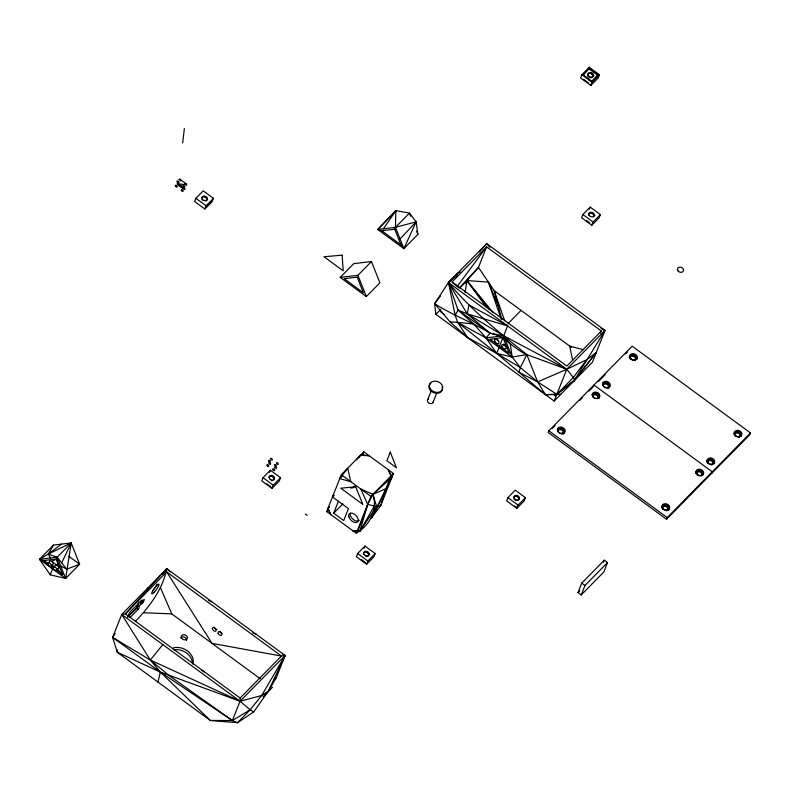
<?xml version="1.0" encoding="UTF-8"?>
<svg xmlns="http://www.w3.org/2000/svg" width="790" height="790" viewBox="0 0 790 790"><rect width="100%" height="100%" fill="white"/><g stroke="black" fill="none" stroke-linecap="round" stroke-linejoin="round"><path stroke-width="1.19" d="M395.879 210.624L395.444 227.342L394.714 229.189L400.925 244.841L403.888 248.633L417.88 234.413L416.142 221.872L409.437 213.122L395.879 210.624L377.738 229.456L403.888 248.633L416.142 221.872L395.444 227.342L377.738 229.456L395.879 210.624L383.407 228.774M135.534 621.266C149.606 606.71 162.888 588.807 166.779 568.711L285.101 655.463L276.332 677.603L268.314 691.201L253.709 711.889L237.602 722.722L210.298 720.45L117.256 652.224L112.634 637.412L121.719 614.472L166.779 568.711L170.344 571.96M166.69 571.901L212.016 643.386L281.457 656.056L240.13 698.034L240.042 701.234L232.388 720.559L210.298 720.45L160.38 672.083L150.317 660.045L121.719 614.472L125.353 613.879L166.69 571.901L281.457 656.056L285.101 655.463L268.314 691.201L265.025 694.617M390.813 476.153C385.352 490.531 379.476 504.85 371.32 517.993L391.899 477.338L388.157 469.665L391.899 477.338L372.9 494.352C378.035 509.738 369.651 525.459 356.29 533.26L326.704 511.574L341.3 474.711L363.834 451.821L393.41 473.516L380.612 505.827L371.32 517.993L372.781 514.784M65.649 578.468L71.199 542.967L53.493 545.08L39.5 559.3L50.234 574.804L65.649 578.468L79.642 564.248L71.199 542.967L48.259 554.086L39.5 559.3L65.649 578.468L57.206 557.187L48.259 554.086L53.493 545.08M182.658 143.01L184.347 128.582M465.113 292.675L466.91 280.549L478.464 267.395L486.591 246.855L601.358 331.01L600.479 333.252M504.297 345.507L503.813 344.006M157.941 682.056L160.38 672.083L112.634 637.412L115.251 633.432M456.679 275.671L448.444 282.514C471.166 310.085 499.043 332.422 526.821 354.591L520.373 367.557L519 372.268L537.635 381.925L556.851 394.299L560.722 394.417L545.416 394.644L496.722 353.387L457.598 322.34L455.168 315.329L448.444 282.514L486.68 243.666L605.002 330.418L592.411 362.215L554.175 401.063L435.853 314.311L434.619 303.696L448.444 282.514L457.479 273.547L460.274 271.849M359.756 531.334L367.715 504.395L372.9 494.352L386.192 488.605L380.612 505.827L376.613 506.607L367.715 504.395L360.803 489.01L372.9 494.352L376.613 506.607L359.756 531.334L352.735 530.653L359.756 531.334L374.184 506.36M456.699 275.789L457.479 273.547L455.267 276.47M367.715 504.395L357.998 530.89L352.735 530.653M578.023 592.569L581.736 583.129L604.301 560.189L607.53 562.559L603.817 572L581.252 594.939L578.023 592.569L579.692 590.871M581.252 594.939L584.956 585.489L607.53 562.559M603.481 562.292L604.301 560.189M195.91 198.3L194.636 201.529L204.837 209.014L212.164 201.569L213.448 198.339L203.237 190.854L195.91 198.3L206.111 205.785L204.837 209.014M50.234 574.804L52.575 568.889L43.46 560.584L39.5 559.3L57.206 557.187L71.199 542.967L61.669 562.865M127.733 617.168L129.55 612.576L142.022 599.906L138.388 609.08L130.073 617.523M138.892 602.039L136.621 607.777L128.296 616.23M165.91 570.894L166.779 568.711L125.353 613.879L240.13 698.034M263.05 477.674L261.767 480.903L271.977 488.388L279.304 480.942L280.578 477.713L270.377 470.228L263.05 477.674L273.251 485.159L271.977 488.388M269.528 472.381L270.377 470.228M333.775 494.836L332.501 496.94L348.43 508.622L343.699 520.561L333.676 513.214L338.406 501.275M356.438 459.8L360.408 455.307L362.59 454.951L363.834 451.821M356.29 533.26L370.885 496.406L393.41 473.516M357.653 553.533L356.379 556.752L366.58 564.238L373.907 556.792L375.191 553.563L364.98 546.087L357.653 553.533L367.863 561.009L366.58 564.238M364.131 548.23L364.98 546.087M427.627 399.928L431.172 390.951M433.058 402.387L436.613 393.41M581.894 74.724L580.62 77.953L590.821 85.439L598.149 77.993L599.432 74.764L589.221 67.278L581.894 74.724L592.105 82.209L590.821 85.439M589.36 68.216L582.704 75.386L589.36 68.216L598.227 74.724L592.382 81.084M588.372 69.431L589.221 67.278M440.514 295.914L434.619 303.696C452.354 315.062 472.252 322.202 490.136 333.271C504.968 335.641 513.362 348.923 526.821 354.591L537.635 381.925L566.766 369.276L586.773 359.667L596.223 352.607L574.113 380.81L556.851 394.299L545.416 394.644L537.635 381.925L520.373 367.557L496.722 353.387L499.063 347.472M499.566 346.218L502.973 337.616L489.948 339.167L509.175 353.268L502.973 337.616M520.373 367.557L512.137 357.05L503.694 335.77L507.605 325.895L469.013 304.999L467.206 313.867L490.136 333.271L503.694 335.77L566.766 369.276L573.323 377.511L574.745 379.753L574.113 380.81M582.862 214.534L581.578 217.754L591.789 225.239L599.116 217.793L600.39 214.564L590.189 207.089L582.862 214.534L593.063 222.02L591.789 225.239M589.34 209.232L590.189 207.089M507.921 497.641L506.637 500.87L516.848 508.355L524.175 500.909L525.449 497.68L515.248 490.195L507.921 497.641L518.121 505.126L516.848 508.355M553.415 394.467L555.113 395.721L555.637 394.407M554.175 401.063L566.766 369.276L605.002 330.418L600.775 327.919M548.882 430.807L548.211 432.495L666.543 519.267L749.829 434.638L750.5 432.95L632.178 346.188L548.882 430.807L667.214 517.568L666.543 519.267M711.593 473.487L712.264 471.798L593.942 385.036L593.27 386.735L589.024 391.05M146.624 590.199L147.661 588.125M455.168 315.329L458.022 310.055L448.444 282.514L566.766 369.276L526.821 354.591L512.137 357.05L496.722 353.387L467.601 337.587L450.063 321.876L434.619 303.696M359.174 457.41L360.408 455.307L369.177 455.741L362.59 454.951M282.86 654.564L285.101 655.463L261.658 695.536L250.144 709.766L237.602 722.722L232.388 720.559L160.38 672.083L117.256 652.224L117.216 649.894M586.773 359.667L573.323 377.511L556.851 394.299L574.745 379.753L605.002 330.418L602.76 329.45M464.767 283.551L468.964 277.665M142.723 602.74C148.658 592.727 135.376 609.929 142.723 602.74L140.946 601.437M329.361 506.558L327.919 508.513L330.822 514.586L327.919 508.513L329.302 507.062M457.232 286.365L486.591 246.855L452.087 281.921L453.727 283.719M339.74 478.661L347.699 468.223L350.73 481.624L339.74 478.661L342.129 475.965M138.122 605.821L136.621 607.777L138.388 609.08M163.007 573.589L166.779 568.711L162.997 573.481M162.296 574.379L166.779 568.711M574.745 379.753L596.223 352.607M274.801 679.519L276.332 677.603M162.799 644.601L150.317 660.045L112.634 637.412M479.392 252L486.68 243.666L489.928 247.3M459.247 288.113L478.464 267.395L494.234 290.71L504.652 320.809M400.046 238.955L416.142 221.872M460.185 287.609L466.91 280.549L488.408 282.099L498.115 305.434M206.111 205.785L213.448 198.339M206.19 206.388L210.969 201.529M340.204 277.399L353.752 263.633L371.458 261.52L379.901 282.8L366.353 296.576L340.204 277.399L357.91 275.295L371.458 261.52M598.227 74.724L591.858 81.202L582.981 74.695M592.105 82.209L599.432 74.764M435.853 314.311L440.761 309.325M273.251 485.159L280.578 477.713M593.063 222.02L600.39 214.564M332.501 496.94L334.091 495.33M507.901 323.772L521.064 310.391M326.704 511.574L328.571 509.678M333.676 513.214L342.86 503.892M367.863 561.009L375.191 553.563M601.358 331.01L566.855 366.076L452.087 281.921L458.476 287.56M285.101 655.463L240.042 701.234L160.38 672.083M555.113 395.721L557.345 393.459M263.04 696.879L272.51 687.261M552.467 428.18L555.014 425.593M579.672 400.55L582.22 397.963M598.376 381.55L605.17 374.648M625.562 353.92L627.26 352.202M518.121 505.126L525.449 497.68M667.214 517.568L750.5 432.95M354.74 486.077L353.021 487.815L350.642 488.042M137.282 607.757L127.861 616.921M61.531 544.122L48.259 554.086L50.511 557.987M268.314 691.201L261.658 695.536L240.042 701.234L150.317 660.045L169.09 675.549L232.388 720.559L250.144 709.766L253.709 711.889M60.633 565.837L66.666 569.225L79.642 564.248L68.888 556.328M380.089 229.574L377.738 229.456L381.698 230.739L394.714 229.189M507.605 325.895L467.206 313.867L458.022 310.055L473.803 324.028L485.988 337.883L512.137 357.05L510.409 344.509L503.694 335.77L485.988 337.883L457.598 322.34L450.063 321.876M48.269 564.109L43.46 560.584L56.485 559.034L62.687 574.686L55.962 569.748M504.356 345.151L503.803 345.151L506.499 346.741A2.716 1.59 44.5 0 0 507.042 346.83M143.908 612.773L171.746 613.86L260.216 678.729M183.734 187.714L183.971 187.773A1.126 0.662 44.5 0 1 184.978 189.185A1.126 0.662 44.5 0 1 183.695 189.175M184.021 184.455L178.698 183.952L183.833 187.714L178.481 185.216A1.126 0.662 44.5 0 0 178.955 184.347A1.126 0.662 44.5 0 0 177.641 183.399A1.126 0.662 44.5 0 0 177.394 184.435M473.803 324.028L457.598 322.34L467.601 337.587M583.642 349.792L569.699 346.05L572.681 360.447M252.632 632.928L256.029 634.143M208.58 600.291L211.848 601.753M269.281 461.735L269.064 461.548A1.126 0.662 44.5 0 1 268.956 460.185A1.126 0.662 44.5 0 1 270.417 461.251A1.126 0.662 44.5 0 1 269.518 461.883L269.064 461.548M43.46 560.584L48.437 563.527M51.429 565.285L54.411 567.052M503.694 335.77L467.206 313.867L448.444 282.514M141.4 600.815L143.227 602.019M267.692 466.14L267.257 465.764A1.126 0.662 44.5 0 1 267.326 464.49A1.126 0.662 44.5 0 1 268.728 465.675A1.126 0.662 44.5 0 1 267.692 466.14L267.257 465.764M458.022 310.055L490.136 333.271L485.988 337.883L496.722 353.387M178.007 185.038L182.747 188.484M589.083 68.918L597.951 75.425M590.051 72.887L593.991 75.781M588.619 79.731L590.594 81.172M583.682 79.365L588.609 82.98M591.009 212.698L594.959 215.591M586.615 220.617L589.567 222.79M571.634 347.472L494.234 290.71L501.788 319.328M381.698 230.739L400.925 244.841M440.346 311.566L444.276 314.45M204.067 196.463L207.019 198.636M180.11 179.35L186.035 183.705M516.077 495.804L519.03 497.976M514.626 505.896L516.601 507.348M581.736 583.129L584.956 585.489M341.3 474.711L370.885 496.406M271.197 475.837L274.16 478.009M365.81 551.697L369.75 554.58M266.803 483.766L270.743 486.65M305.365 514.073L307.142 515.376M361.405 559.616L365.355 562.51M57.453 565.591L51.745 561.413L56.485 559.034L58.756 567.398M121.719 614.472L240.042 701.234L250.144 709.766M51.656 564.741L54.51 566.835M51.152 566.223L53.078 567.635M56.89 568.524L62.687 574.686M486.531 307.458L466.91 280.549L493.246 312.791M57.206 557.187L66.666 569.225M466.91 280.549L489.425 309.7M160.459 587.642L171.746 613.86M410.682 216.253L409.437 213.122L395.444 227.342L403.888 248.633M416.597 231.174L417.88 234.413M357.91 275.295L366.353 296.576M488.408 282.099L501.304 319.298M268.946 463.641A1.126 0.662 44.5 0 1 269.262 462.594A1.126 0.662 44.5 0 1 270.565 463.7A1.126 0.662 44.5 0 1 269.805 464.362M275.038 468.164A1.126 0.662 44.5 0 1 274.95 466.939A1.126 0.662 44.5 0 1 276.312 467.631A1.126 0.662 44.5 0 1 276.164 468.727M270.595 459.188A1.126 0.662 44.5 0 1 271.098 458.289A1.126 0.662 44.5 0 1 272.313 459.513A1.126 0.662 44.5 0 1 271.385 459.987M276.411 463.286A1.126 0.662 44.5 0 1 277.27 462.713A1.126 0.662 44.5 0 1 278.228 464.086A1.126 0.662 44.5 0 1 277.043 464.174M49.405 562.243A2.291 1.343 44.5 0 1 50.777 560.93A2.291 1.343 44.5 0 1 53.058 563.221A2.291 1.343 44.5 0 1 51.686 564.534M55.043 565.966A2.291 1.343 44.5 0 1 56.801 565.225A2.291 1.343 44.5 0 1 58.786 567.556A2.291 1.343 44.5 0 1 57.384 568.711M498.776 341.211A2.716 1.59 44.5 0 1 496.88 339.275M178.955 179.755A1.126 0.662 44.5 0 1 179.705 179.133A1.126 0.662 44.5 0 1 180.772 180.387A1.126 0.662 44.5 0 1 179.834 180.782M185.087 184.554A1.126 0.662 44.5 0 1 185.265 183.428A1.126 0.662 44.5 0 1 186.618 184.435A1.126 0.662 44.5 0 1 185.976 185.216M183.211 188.494A1.126 0.662 44.5 0 1 183.971 187.773M157.062 584.077A5.984 1.165 -53.7 0 1 152.421 590.96M201.648 670.285A5.56 4.375 21.6 0 1 203.919 671.954M180.722 637.876A3.18 2.498 21.6 0 1 184.524 637.165A3.18 2.498 21.6 0 1 186.499 640.394M173.632 649.755A14.398 11.317 21.6 0 1 192.395 663.343M173.356 647.83A14.398 11.317 21.6 0 1 190.005 653.261L191.96 656.095A14.398 11.317 21.6 0 1 192.75 664.123M217.003 629.393A2.33 1.373 44.5 0 1 216.529 629.324M216.035 629.136A2.33 1.373 44.5 0 1 214.208 626.983M222.237 633.511A2.33 1.373 44.5 0 1 220.084 631.664M359.262 520.314A5.846 3.427 44.5 0 1 353.377 519.524A5.846 3.427 44.5 0 1 350.256 513.233M562.845 433.562A2.804 2.202 21.6 0 1 561.749 434.154M558.076 430.777A2.804 2.202 21.6 0 1 561.591 429.948A2.804 2.202 21.6 0 1 563.181 433.088M662.701 509.195A2.804 2.202 21.6 0 1 664.064 506.39A2.804 2.202 21.6 0 1 667.678 508.019A2.804 2.202 21.6 0 1 666.316 510.824M696.701 474.652A2.804 2.202 21.6 0 1 697.846 471.906A2.804 2.202 21.6 0 1 701.441 473.101A2.804 2.202 21.6 0 1 700.918 476.054M592.826 395.839A2.804 2.202 21.6 0 1 596.667 395.178A2.804 2.202 21.6 0 1 597.596 398.614M559.913 433.295A2.804 2.202 21.6 0 1 558.965 429.434A2.804 2.202 21.6 0 1 563.448 430.925A2.804 2.202 21.6 0 1 560.604 433.532M595.354 398.585A2.804 2.202 21.6 0 1 593.162 395.049A2.804 2.202 21.6 0 1 597.576 395.059A2.804 2.202 21.6 0 1 596.746 398.594M564.445 432.93A3.93 3.091 21.6 0 1 563.3 434.105M557.296 429.701A3.93 3.091 21.6 0 1 561.749 428.348A3.93 3.091 21.6 0 1 564.682 432.15M592.006 394.852A3.93 3.091 21.6 0 1 597.319 393.766A3.93 3.091 21.6 0 1 598.8 398.575M695.664 473.437A3.93 3.091 21.6 0 1 699.812 470.346A3.93 3.091 21.6 0 1 703.011 475.057M661.664 507.98A3.93 3.091 21.6 0 1 666.306 505.017A3.93 3.091 21.6 0 1 668.547 510.261M206.625 200.64A2.804 2.202 21.6 0 1 206.131 201.006M202.289 200.156A2.804 2.202 21.6 0 1 201.914 199.603M201.845 197.865A2.804 2.202 21.6 0 1 205.37 197.036A2.804 2.202 21.6 0 1 206.96 200.166M518.625 499.981A2.804 2.202 21.6 0 1 517.539 500.574M516.137 500.574A2.804 2.202 21.6 0 1 515.445 500.347M514.3 499.497A2.804 2.202 21.6 0 1 513.925 498.944M513.856 497.206A2.804 2.202 21.6 0 1 517.371 496.377A2.804 2.202 21.6 0 1 518.961 499.507M268.985 477.239A2.804 2.202 21.6 0 1 272.827 476.577A2.804 2.202 21.6 0 1 273.755 480.014M272.659 480.606A2.804 2.202 21.6 0 1 271.266 480.606M363.449 554.234A2.804 2.202 21.6 0 1 366.767 552.121A2.804 2.202 21.6 0 1 368.367 555.874M367.873 556.229A2.804 2.202 21.6 0 1 365.879 556.456M588.659 215.236A2.804 2.202 21.6 0 1 591.977 213.132A2.804 2.202 21.6 0 1 593.567 216.875M607.935 387.821A2.804 2.202 21.6 0 1 607.441 388.186M603.155 385.036A2.804 2.202 21.6 0 1 606.681 384.207A2.804 2.202 21.6 0 1 608.27 387.347M630.371 359.144A2.804 2.202 21.6 0 1 631.516 356.399A2.804 2.202 21.6 0 1 635.111 357.594A2.804 2.202 21.6 0 1 634.587 360.546M707.721 463.384A2.804 2.202 21.6 0 1 709.084 460.58A2.804 2.202 21.6 0 1 712.699 462.209A2.804 2.202 21.6 0 1 711.336 465.014M735.312 436.376A2.804 2.202 21.6 0 1 735.688 433.236A2.804 2.202 21.6 0 1 739.539 434.085A2.804 2.202 21.6 0 1 739.154 437.226M604.992 387.554A2.804 2.202 21.6 0 1 604.054 383.693A2.804 2.202 21.6 0 1 608.537 385.184A2.804 2.202 21.6 0 1 605.683 387.791M706.714 462.199A3.93 3.091 21.6 0 1 710.872 459.109A3.93 3.091 21.6 0 1 714.071 463.819M733.841 434.214A3.93 3.091 21.6 0 1 738.492 431.626A3.93 3.091 21.6 0 1 741.05 436.544M629.324 357.929A3.93 3.091 21.6 0 1 633.481 354.838A3.93 3.091 21.6 0 1 636.681 359.549M608.981 387.93A3.93 3.091 21.6 0 1 608.27 388.413M602.424 383.861A3.93 3.091 21.6 0 1 607.431 382.854A3.93 3.091 21.6 0 1 609.485 387.288M442.114 386.972A6.903 5.421 21.6 0 1 434.154 392.906A6.903 5.421 21.6 0 1 430.777 383.199M433.236 401.794A2.982 2.34 21.6 0 1 430.807 403.601L430.056 403.512A2.982 2.34 21.6 0 1 427.558 401.468A2.982 2.34 21.6 0 1 428.496 399.039M390.26 452.137L386.863 460.738L396.471 467.789L390.26 452.137M137.855 605.97L136.621 607.777L137.875 605.95M357.179 277.132L344.163 278.692L363.39 292.784L357.179 277.132M355.648 486.788L340.757 488.19L362.896 504.425L355.648 486.788M342.11 255.17L323.999 256.75L343.225 270.851L342.11 255.17M677.879 270.772A3.18 2.498 21.6 0 0 683.231 271.296A3.18 2.498 21.6 0 0 680.338 267.158A3.18 2.498 21.6 0 0 677.879 270.772M272.896 469.586A1.126 0.662 44.5 0 0 274.476 470.563A1.126 0.662 44.5 0 0 273.893 468.993A1.126 0.662 44.5 0 0 272.896 469.586M274.634 465.419A1.126 0.662 44.5 0 0 276.233 466.238A1.126 0.662 44.5 0 0 275.483 464.648A1.126 0.662 44.5 0 0 274.634 465.419M47.756 564.583A2.291 1.343 44.5 0 0 51.014 566.213A2.291 1.343 44.5 0 0 49.434 562.974A2.291 1.343 44.5 0 0 47.756 564.583M53.453 568.761A2.291 1.343 44.5 0 0 56.712 570.39A2.291 1.343 44.5 0 0 55.132 567.151A2.291 1.343 44.5 0 0 53.453 568.761M494.817 341.379A2.716 1.59 44.5 0 0 498.678 343.354A2.716 1.59 44.5 0 0 496.851 339.522A2.716 1.59 44.5 0 0 494.817 341.379M501.956 346.672A2.716 1.59 44.5 0 0 505.817 348.647A2.716 1.59 44.5 0 0 504 344.815A2.716 1.59 44.5 0 0 501.956 346.672M177.177 181.888A1.126 0.662 44.5 0 0 178.777 182.688A1.126 0.662 44.5 0 0 178.007 181.098A1.126 0.662 44.5 0 0 177.177 181.888M181.344 190.39A1.126 0.662 44.5 0 0 182.925 191.368A1.126 0.662 44.5 0 0 182.342 189.788A1.126 0.662 44.5 0 0 181.344 190.39M175.419 186.094A1.126 0.662 44.5 0 0 177 187.052A1.126 0.662 44.5 0 0 176.397 185.472A1.126 0.662 44.5 0 0 175.419 186.094M183.083 186.213A1.126 0.662 44.5 0 0 184.682 187.033A1.126 0.662 44.5 0 0 183.932 185.453A1.126 0.662 44.5 0 0 183.083 186.213M154.188 592.263A5.984 1.165 -53.7 0 0 158.958 584.245A5.984 1.165 -53.7 0 0 152.954 590.535A5.984 1.165 -53.7 0 0 154.188 592.263M181.72 638.3A3.18 2.498 21.6 0 0 187.082 638.833A3.18 2.498 21.6 0 0 184.179 634.696A3.18 2.498 21.6 0 0 181.72 638.3M212.53 629.373A2.33 1.373 44.5 0 0 215.858 631.042A2.33 1.373 44.5 0 0 214.238 627.734A2.33 1.373 44.5 0 0 212.53 629.373M218.228 633.55A2.33 1.373 44.5 0 0 221.556 635.219A2.33 1.373 44.5 0 0 219.946 631.911A2.33 1.373 44.5 0 0 218.228 633.55M348.933 516.946A5.846 3.427 44.5 0 0 357.09 522.358A5.846 3.427 44.5 0 0 354.483 514.25A5.846 3.427 44.5 0 0 348.933 516.946M663.324 509.125A2.804 2.202 21.6 0 0 667.994 509.135A2.804 2.202 21.6 0 0 664.992 505.689A2.804 2.202 21.6 0 0 663.324 509.125M697.323 474.593A2.804 2.202 21.6 0 0 701.984 474.602A2.804 2.202 21.6 0 0 698.992 471.146A2.804 2.202 21.6 0 0 697.323 474.593M558.342 431.844A3.93 3.091 21.6 0 0 564.88 431.853A3.93 3.091 21.6 0 0 560.683 427.025A3.93 3.091 21.6 0 0 558.342 431.844M593.171 396.985A3.93 3.091 21.6 0 0 599.669 396.827A3.93 3.091 21.6 0 0 595.314 392.087A3.93 3.091 21.6 0 0 593.171 396.985M696.899 473.97A3.93 3.091 21.6 0 0 703.436 473.98A3.93 3.091 21.6 0 0 699.239 469.161A3.93 3.091 21.6 0 0 696.899 473.97M662.909 508.513A3.93 3.091 21.6 0 0 669.446 508.523A3.93 3.091 21.6 0 0 665.249 503.694A3.93 3.091 21.6 0 0 662.909 508.513M202.566 199.465A2.804 2.202 21.6 0 0 207.227 199.475A2.804 2.202 21.6 0 0 204.235 196.029A2.804 2.202 21.6 0 0 202.566 199.465M514.576 498.806A2.804 2.202 21.6 0 0 519.237 498.816A2.804 2.202 21.6 0 0 516.245 495.37A2.804 2.202 21.6 0 0 514.576 498.806M269.696 478.839A2.804 2.202 21.6 0 0 274.367 478.849A2.804 2.202 21.6 0 0 271.375 475.402A2.804 2.202 21.6 0 0 269.696 478.839M364.309 554.689A2.804 2.202 21.6 0 0 368.979 554.699A2.804 2.202 21.6 0 0 365.977 551.252A2.804 2.202 21.6 0 0 364.309 554.689M589.508 215.69A2.804 2.202 21.6 0 0 594.179 215.7A2.804 2.202 21.6 0 0 591.187 212.253A2.804 2.202 21.6 0 0 589.508 215.69M630.983 359.075A2.804 2.202 21.6 0 0 635.654 359.085A2.804 2.202 21.6 0 0 632.662 355.638A2.804 2.202 21.6 0 0 630.983 359.075M708.344 463.325A2.804 2.202 21.6 0 0 713.014 463.335A2.804 2.202 21.6 0 0 710.013 459.889A2.804 2.202 21.6 0 0 708.344 463.325M735.549 435.754A2.804 2.202 21.6 0 0 740.22 435.764A2.804 2.202 21.6 0 0 737.228 432.318A2.804 2.202 21.6 0 0 735.549 435.754M707.958 462.733A3.93 3.091 21.6 0 0 714.496 462.743A3.93 3.091 21.6 0 0 710.299 457.924A3.93 3.091 21.6 0 0 707.958 462.733M734.858 434.786A3.93 3.091 21.6 0 0 741.474 435.468A3.93 3.091 21.6 0 0 737.919 430.343A3.93 3.091 21.6 0 0 734.858 434.786M630.568 358.463A3.93 3.091 21.6 0 0 637.105 358.472A3.93 3.091 21.6 0 0 632.909 353.653A3.93 3.091 21.6 0 0 630.568 358.463M603.343 386.004A3.93 3.091 21.6 0 0 609.91 386.211A3.93 3.091 21.6 0 0 605.9 381.284A3.93 3.091 21.6 0 0 603.343 386.004M588.55 75.889A2.804 2.202 21.6 0 0 593.221 75.899A2.804 2.202 21.6 0 0 590.219 72.453A2.804 2.202 21.6 0 0 588.55 75.889M588.274 76.581A2.804 2.202 21.6 0 0 592.944 76.591A2.804 2.202 21.6 0 0 589.942 73.144A2.804 2.202 21.6 0 0 588.274 76.581M430.333 388.917A6.903 5.421 21.6 0 0 441.975 390.221A6.903 5.421 21.6 0 0 435.833 381.175A6.903 5.421 21.6 0 0 430.333 388.917"/></g></svg>
